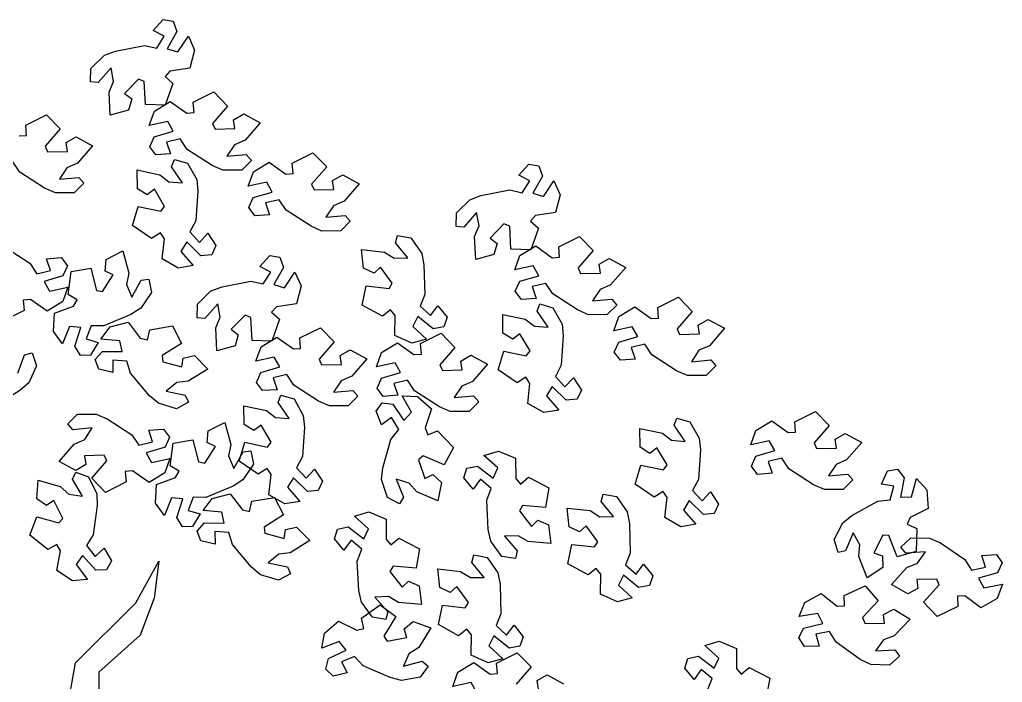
# Model space of a CAD drawing. Header units: millimetres. Extents: x 176.44 to 184.11, y 101.79 to 108.21.
# Drawn here: x 179.948 to 183.363, y 105.777 to 108.081 of the extents above; entities that cross this region are included whole.
import ezdxf

# ---------------------------------------------------------------- set-up
doc = ezdxf.new("R2010")
doc.units = ezdxf.units.MM
doc.layers.add('alberi', color=74, linetype='Continuous')

msp = doc.modelspace()

# ---------------------------------------------------------------- linework, layer by layer
at = {"layer": 'alberi'}
for points in [[(180.1951, 107.9115), (180.2419, 107.9572), (180.2804, 107.9717), (180.381, 107.991), (180.4239, 107.9817), (180.4503, 108.0228), (180.4121, 108.0429), (180.4463, 108.0808), (180.4812, 108.075), (180.4942, 108.0393), (180.4942, 108.0393), (180.4603, 107.9797), (180.4975, 107.9686), (180.5339, 108.0228), (180.5558, 107.9748), (180.5392, 107.9123), (180.4699, 107.9019), (180.4528, 107.883), (180.48, 107.8587), (180.48, 107.8587), (180.4532, 107.783), (180.3846, 107.7854), (180.3804, 107.8652), (180.3605, 107.8734), (180.3123, 107.824), (180.337, 107.8051), (180.3256, 107.7665), (180.2626, 107.7492), (180.2585, 107.8289), (180.2739, 107.866), (180.2653, 107.9128), (180.221, 107.8618), (180.1941, 107.8642)], [(180.7192, 107.5579), (180.6538, 107.5574), (180.6161, 107.5738), (180.5303, 107.6298), (180.5059, 107.6663), (180.4584, 107.6551), (180.4719, 107.6141), (180.421, 107.6106), (180.3999, 107.639), (180.4153, 107.6737), (180.4153, 107.6737), (180.4812, 107.693), (180.4621, 107.7269), (180.3982, 107.7131), (180.4158, 107.7629), (180.4712, 107.7964), (180.5282, 107.7556), (180.5537, 107.7574), (180.551, 107.7937), (180.551, 107.7937), (180.6228, 107.8296), (180.6705, 107.7802), (180.6181, 107.7199), (180.6267, 107.7002), (180.6957, 107.7022), (180.6911, 107.7329), (180.7262, 107.7528), (180.7834, 107.7215), (180.731, 107.6613), (180.6942, 107.6453), (180.6678, 107.6057), (180.7352, 107.6116), (180.7528, 107.5912)], [(181.0633, 107.3463), (180.9979, 107.3459), (180.9602, 107.3623), (180.8743, 107.4183), (180.85, 107.4548), (180.8024, 107.4435), (180.8159, 107.4025), (180.765, 107.3991), (180.7439, 107.4274), (180.7594, 107.4622), (180.7594, 107.4622), (180.8252, 107.4815), (180.8062, 107.5153), (180.7423, 107.5016), (180.7599, 107.5514), (180.8152, 107.5848), (180.8723, 107.5441), (180.8977, 107.5458), (180.895, 107.5822), (180.895, 107.5822), (180.9669, 107.618), (181.0146, 107.5686), (180.9622, 107.5083), (180.9708, 107.4886), (181.0398, 107.4906), (181.0351, 107.5214), (181.0702, 107.5413), (181.1275, 107.51), (181.075, 107.4498), (181.0383, 107.4338), (181.0119, 107.3941), (181.0792, 107.4001), (181.0968, 107.3796)], [(180.5306, 107.5817), (180.5628, 107.5248), (180.5668, 107.4839), (180.5596, 107.3816), (180.5396, 107.3426), (180.5725, 107.3065), (180.6018, 107.3383), (180.6296, 107.2954), (180.6151, 107.2632), (180.5772, 107.2598), (180.5772, 107.2598), (180.5283, 107.308), (180.508, 107.2749), (180.5511, 107.2257), (180.499, 107.2169), (180.4428, 107.249), (180.4507, 107.3186), (180.4368, 107.34), (180.4063, 107.32), (180.4063, 107.32), (180.34, 107.3653), (180.36, 107.431), (180.4382, 107.4146), (180.4512, 107.4316), (180.4159, 107.491), (180.3913, 107.472), (180.3569, 107.4929), (180.3564, 107.5582), (180.4345, 107.5417), (180.4663, 107.5173), (180.5138, 107.5136), (180.4758, 107.5695), (180.4852, 107.5948)], [(181.4654, 107.4091), (181.5122, 107.4548), (181.5507, 107.4692), (181.6514, 107.4886), (181.6942, 107.4792), (181.7206, 107.5204), (181.6824, 107.5405), (181.7167, 107.5784), (181.7515, 107.5726), (181.7645, 107.5368), (181.7645, 107.5368), (181.7306, 107.4772), (181.7678, 107.4661), (181.8042, 107.5204), (181.8261, 107.4723), (181.8096, 107.4098), (181.7402, 107.3995), (181.7231, 107.3806), (181.7503, 107.3563), (181.7503, 107.3563), (181.7236, 107.2806), (181.6549, 107.283), (181.6507, 107.3628), (181.6309, 107.371), (181.5826, 107.3216), (181.6073, 107.3027), (181.5959, 107.264), (181.533, 107.2468), (181.5289, 107.3265), (181.5442, 107.3636), (181.5356, 107.4104), (181.4914, 107.3593), (181.4645, 107.3618)], [(181.3073, 107.3218), (181.3448, 107.2682), (181.3527, 107.2279), (181.3553, 107.1254), (181.339, 107.0847), (181.3753, 107.0519), (181.4014, 107.0862), (181.4331, 107.0463), (181.4217, 107.0128), (181.3843, 107.0058), (181.3843, 107.0058), (181.3311, 107.0491), (181.314, 107.0142), (181.3616, 106.9694), (181.3106, 106.9556), (181.2517, 106.9822), (181.2528, 107.0523), (181.237, 107.0723), (181.2086, 107.0495), (181.2086, 107.0495), (181.1383, 107.0883), (181.1519, 107.1556), (181.2313, 107.1466), (181.2426, 107.1649), (181.2018, 107.2206), (181.1791, 107.1993), (181.1429, 107.2169), (181.1361, 107.2818), (181.2155, 107.2728), (181.2495, 107.2516), (181.2971, 107.2524), (181.254, 107.3044), (181.2609, 107.3306)], [(181.9896, 107.0554), (181.9242, 107.055), (181.8865, 107.0714), (181.8006, 107.1274), (181.7763, 107.1639), (181.7287, 107.1526), (181.7422, 107.1117), (181.6913, 107.1082), (181.6702, 107.1365), (181.6857, 107.1713), (181.6857, 107.1713), (181.7515, 107.1906), (181.7325, 107.2244), (181.6685, 107.2107), (181.6862, 107.2605), (181.7415, 107.2939), (181.7986, 107.2532), (181.824, 107.2549), (181.8213, 107.2913), (181.8213, 107.2913), (181.8932, 107.3272), (181.9409, 107.2778), (181.8885, 107.2174), (181.897, 107.1977), (181.9661, 107.1997), (181.9614, 107.2305), (181.9965, 107.2504), (182.0538, 107.2191), (182.0013, 107.1589), (181.9646, 107.1429), (181.9382, 107.1032), (182.0055, 107.1092), (182.0231, 107.0887)], [(180.4056, 107.1317), (180.3691, 107.0774), (180.3343, 107.0554), (180.2397, 107.016), (180.1959, 107.0164), (180.1784, 106.9707), (180.2199, 106.9588), (180.1941, 106.9148), (180.1588, 106.9133), (180.1388, 106.9456), (180.1388, 106.9456), (180.1598, 107.0109), (180.1212, 107.0142), (180.0966, 106.9536), (180.0653, 106.9962), (180.0688, 107.0608), (180.1346, 107.0851), (180.1475, 107.1071), (180.1159, 107.1253), (180.1159, 107.1253), (180.1267, 107.2049), (180.1944, 107.2165), (180.2147, 107.1392), (180.2358, 107.1352), (180.273, 107.1934), (180.245, 107.2069), (180.2483, 107.2471), (180.3064, 107.2768), (180.3266, 107.1996), (180.3192, 107.1602), (180.3371, 107.1161), (180.37, 107.1751), (180.3969, 107.1781)], [(180.5656, 107.0918), (180.6124, 107.1375), (180.6509, 107.1519), (180.7516, 107.1712), (180.7944, 107.1619), (180.8208, 107.2031), (180.7826, 107.2231), (180.8168, 107.261), (180.8517, 107.2553), (180.8647, 107.2195), (180.8647, 107.2195), (180.8308, 107.1599), (180.868, 107.1488), (180.9044, 107.2031), (180.9263, 107.155), (180.9097, 107.0925), (180.8404, 107.0822), (180.8233, 107.0633), (180.8505, 107.039), (180.8505, 107.039), (180.8237, 106.9633), (180.7551, 106.9657), (180.7509, 107.0455), (180.731, 107.0537), (180.6828, 107.0043), (180.7075, 106.9854), (180.6961, 106.9467), (180.6332, 106.9294), (180.629, 107.0092), (180.6444, 107.0462), (180.6358, 107.0931), (180.5915, 107.042), (180.5646, 107.0445)], [(182.3336, 106.8439), (182.2682, 106.8435), (182.2305, 106.8598), (182.1447, 106.9159), (182.1203, 106.9523), (182.0728, 106.9411), (182.0863, 106.9001), (182.0353, 106.8966), (182.0143, 106.925), (182.0297, 106.9598), (182.0297, 106.9598), (182.0956, 106.9791), (182.0765, 107.0129), (182.0126, 106.9991), (182.0302, 107.049), (182.0856, 107.0824), (182.1426, 107.0417), (182.1681, 107.0434), (182.1654, 107.0797), (182.1654, 107.0797), (182.2372, 107.1156), (182.2849, 107.0662), (182.2325, 107.0059), (182.2411, 106.9862), (182.3101, 106.9882), (182.3055, 107.019), (182.3406, 107.0388), (182.3978, 107.0076), (182.3454, 106.9473), (182.3086, 106.9313), (182.2822, 106.8917), (182.3495, 106.8977), (182.3672, 106.8772)], [(181.8009, 107.0793), (181.8331, 107.0223), (181.8371, 106.9814), (181.8299, 106.8792), (181.8099, 106.8402), (181.8429, 106.8041), (181.8721, 106.8358), (181.8999, 106.793), (181.8854, 106.7608), (181.8475, 106.7574), (181.8475, 106.7574), (181.7986, 106.8055), (181.7783, 106.7724), (181.8214, 106.7233), (181.7693, 106.7145), (181.7132, 106.7466), (181.721, 106.8162), (181.7071, 106.8376), (181.6767, 106.8176), (181.6767, 106.8176), (181.6104, 106.8629), (181.6304, 106.9286), (181.7085, 106.9122), (181.7216, 106.9292), (181.6863, 106.9886), (181.6617, 106.9695), (181.6272, 106.9905), (181.6267, 107.0558), (181.7048, 107.0392), (181.7367, 107.0149), (181.7841, 107.0111), (181.7462, 107.067), (181.7555, 107.0924)], [(180.4923, 106.7283), (180.4296, 106.7469), (180.3983, 106.7735), (180.3324, 106.8521), (180.3197, 106.894), (180.2709, 106.8971), (180.272, 106.8539), (180.2222, 106.8654), (180.2103, 106.8987), (180.2352, 106.9274), (180.2352, 106.9274), (180.3038, 106.9268), (180.2954, 106.9647), (180.2302, 106.9701), (180.2616, 107.0126), (180.3243, 107.0286), (180.367, 106.973), (180.3919, 106.9673), (180.3998, 107.0028), (180.3998, 107.0028), (180.479, 107.0163), (180.5103, 106.9551), (180.4426, 106.9127), (180.4451, 106.8913), (180.5118, 106.8732), (180.5162, 106.904), (180.5556, 106.9128), (180.6013, 106.8662), (180.5336, 106.8238), (180.4938, 106.8192), (180.457, 106.7889), (180.5232, 106.7751), (180.5341, 106.7504)], [(181.0898, 106.7381), (181.0243, 106.7377), (180.9866, 106.7541), (180.9008, 106.8101), (180.8765, 106.8466), (180.8289, 106.8353), (180.8424, 106.7943), (180.7915, 106.7909), (180.7704, 106.8192), (180.7859, 106.854), (180.7859, 106.854), (180.8517, 106.8733), (180.8326, 106.9071), (180.7687, 106.8934), (180.7864, 106.9432), (180.8417, 106.9766), (180.8988, 106.9359), (180.9242, 106.9376), (180.9215, 106.974), (180.9215, 106.974), (180.9933, 107.0098), (181.041, 106.9604), (180.9887, 106.9001), (180.9972, 106.8804), (181.0663, 106.8824), (181.0616, 106.9132), (181.0967, 106.9331), (181.1539, 106.9018), (181.1015, 106.8416), (181.0647, 106.8256), (181.0384, 106.7859), (181.1057, 106.7919), (181.1233, 106.7714)], [(181.5096, 106.719), (181.4442, 106.7185), (181.4064, 106.7347), (181.3204, 106.7906), (181.296, 106.827), (181.2485, 106.8156), (181.2621, 106.7747), (181.2112, 106.7711), (181.19, 106.7994), (181.2054, 106.8342), (181.2054, 106.8342), (181.2712, 106.8537), (181.2521, 106.8875), (181.1882, 106.8736), (181.2057, 106.9234), (181.261, 106.957), (181.3181, 106.9164), (181.3436, 106.9182), (181.3408, 106.9545), (181.3408, 106.9545), (181.4126, 106.9905), (181.4604, 106.9412), (181.4081, 106.8808), (181.4167, 106.8611), (181.4858, 106.8633), (181.481, 106.894), (181.5161, 106.914), (181.5734, 106.8828), (181.5211, 106.8225), (181.4844, 106.8064), (181.4581, 106.7667), (181.5254, 106.7728), (181.543, 106.7524)], [(180.9011, 106.762), (180.9333, 106.705), (180.9373, 106.6641), (180.9301, 106.5618), (180.9101, 106.5229), (180.943, 106.4868), (180.9723, 106.5185), (181.0001, 106.4757), (180.9856, 106.4435), (180.9477, 106.4401), (180.9477, 106.4401), (180.8988, 106.4882), (180.8785, 106.4551), (180.9216, 106.4059), (180.8695, 106.3971), (180.8133, 106.4292), (180.8212, 106.4989), (180.8073, 106.5203), (180.7769, 106.5003), (180.7769, 106.5003), (180.7106, 106.5456), (180.7305, 106.6113), (180.8087, 106.5948), (180.8218, 106.6119), (180.7864, 106.6713), (180.7618, 106.6522), (180.7274, 106.6732), (180.7269, 106.7384), (180.805, 106.7219), (180.8369, 106.6976), (180.8843, 106.6938), (180.8464, 106.7497), (180.8557, 106.7751)], [(181.2256, 106.4197), (181.2055, 106.4819), (181.2098, 106.5228), (181.2375, 106.6215), (181.265, 106.6557), (181.24, 106.6977), (181.2049, 106.6725), (181.1863, 106.72), (181.207, 106.7486), (181.2448, 106.7443), (181.2448, 106.7443), (181.283, 106.6874), (181.3096, 106.7157), (181.2773, 106.7725), (181.3301, 106.7707), (181.3786, 106.7279), (181.3569, 106.6613), (181.3662, 106.6375), (181.4, 106.651), (181.4, 106.651), (181.4558, 106.5933), (181.423, 106.5329), (181.3498, 106.5648), (181.3335, 106.5507), (181.3562, 106.4854), (181.3841, 106.4991), (181.4136, 106.4716), (181.401, 106.4076), (181.3278, 106.4396), (181.3015, 106.4698), (181.2558, 106.4831), (181.2817, 106.4207), (181.2674, 106.3977)], [(180.1486, 106.7088), (180.214, 106.7094), (180.2517, 106.6932), (180.3378, 106.6374), (180.3622, 106.6011), (180.4098, 106.6125), (180.3961, 106.6534), (180.447, 106.6571), (180.4682, 106.6288), (180.4529, 106.594), (180.4529, 106.594), (180.3871, 106.5744), (180.4063, 106.5407), (180.4701, 106.5546), (180.4527, 106.5048), (180.3974, 106.4711), (180.3402, 106.5117), (180.3148, 106.5098), (180.3176, 106.4735), (180.3176, 106.4735), (180.2459, 106.4374), (180.198, 106.4866), (180.2502, 106.5471), (180.2416, 106.5668), (180.1726, 106.5645), (180.1773, 106.5338), (180.1423, 106.5138), (180.085, 106.5449), (180.1372, 106.6053), (180.1739, 106.6214), (180.2001, 106.6611), (180.1328, 106.6549), (180.1151, 106.6754)], [(182.2773, 106.6826), (182.3095, 106.6257), (182.3135, 106.5848), (182.3063, 106.4825), (182.2863, 106.4435), (182.3192, 106.4074), (182.3485, 106.4392), (182.3763, 106.3964), (182.3618, 106.3642), (182.3239, 106.3608), (182.3239, 106.3608), (182.275, 106.4089), (182.2547, 106.3758), (182.2978, 106.3266), (182.2457, 106.3178), (182.1895, 106.3499), (182.1974, 106.4196), (182.1835, 106.4409), (182.1531, 106.4209), (182.1531, 106.4209), (182.0868, 106.4662), (182.1067, 106.5319), (182.1849, 106.5155), (182.198, 106.5326), (182.1626, 106.5919), (182.138, 106.5729), (182.1036, 106.5939), (182.1031, 106.6591), (182.1812, 106.6426), (182.2131, 106.6183), (182.2605, 106.6145), (182.2226, 106.6704), (182.2319, 106.6958)], [(182.81, 106.4472), (182.7446, 106.4468), (182.7069, 106.4632), (182.621, 106.5192), (182.5967, 106.5557), (182.5491, 106.5444), (182.5627, 106.5035), (182.5117, 106.5), (182.4907, 106.5283), (182.5061, 106.5631), (182.5061, 106.5631), (182.5719, 106.5824), (182.5529, 106.6162), (182.489, 106.6025), (182.5066, 106.6523), (182.562, 106.6857), (182.619, 106.645), (182.6444, 106.6467), (182.6418, 106.6831), (182.6418, 106.6831), (182.7136, 106.719), (182.7613, 106.6696), (182.7089, 106.6092), (182.7175, 106.5895), (182.7865, 106.5915), (182.7819, 106.6223), (182.8169, 106.6422), (182.8742, 106.6109), (182.8218, 106.5507), (182.785, 106.5347), (182.7586, 106.495), (182.8259, 106.501), (182.8436, 106.4805)], [(180.7603, 106.5354), (180.7238, 106.4811), (180.6891, 106.4591), (180.5944, 106.4197), (180.5506, 106.4201), (180.5332, 106.3745), (180.5746, 106.3626), (180.5488, 106.3185), (180.5136, 106.317), (180.4935, 106.3494), (180.4935, 106.3494), (180.5146, 106.4147), (180.4759, 106.418), (180.4513, 106.3574), (180.42, 106.4), (180.4235, 106.4646), (180.4893, 106.4888), (180.5022, 106.5108), (180.4707, 106.529), (180.4707, 106.529), (180.4814, 106.6086), (180.5491, 106.6202), (180.5695, 106.543), (180.5906, 106.539), (180.6278, 106.5972), (180.5997, 106.6106), (180.603, 106.6508), (180.6611, 106.6805), (180.6814, 106.6033), (180.6739, 106.5639), (180.6918, 106.5198), (180.7248, 106.5788), (180.7516, 106.5819)], [(181.6239, 106.2149), (181.5851, 106.2676), (181.5762, 106.3078), (181.5711, 106.4101), (181.5863, 106.4513), (181.5492, 106.4831), (181.524, 106.4481), (181.4913, 106.4873), (181.5018, 106.521), (181.539, 106.5289), (181.539, 106.5289), (181.5933, 106.487), (181.6095, 106.5223), (181.5608, 106.5659), (181.6115, 106.5809), (181.6711, 106.5558), (181.6717, 106.4857), (181.688, 106.4661), (181.7158, 106.4897), (181.7158, 106.4897), (181.7871, 106.4526), (181.7751, 106.385), (181.6955, 106.392), (181.6846, 106.3734), (181.7268, 106.3188), (181.749, 106.3406), (181.7857, 106.3239), (181.794, 106.2592), (181.7145, 106.2662), (181.6799, 106.2866), (181.6323, 106.2846), (181.6767, 106.2337), (181.6705, 106.2074)], [(180.1871, 106.4914), (180.2154, 106.4324), (180.2167, 106.3913), (180.2026, 106.2898), (180.18, 106.2522), (180.2104, 106.214), (180.2417, 106.2437), (180.2666, 106.1991), (180.2499, 106.1679), (180.2119, 106.1671), (180.2119, 106.1671), (180.1663, 106.2184), (180.1438, 106.1868), (180.1835, 106.1348), (180.131, 106.1295), (180.0771, 106.1653), (180.0896, 106.2343), (180.0772, 106.2566), (180.0455, 106.2387), (180.0455, 106.2387), (179.9824, 106.2883), (180.0068, 106.3526), (180.0837, 106.3309), (180.0978, 106.347), (180.0666, 106.4086), (180.0408, 106.3913), (180.0078, 106.4145), (180.0117, 106.4797), (180.0885, 106.4579), (180.1187, 106.4315), (180.1658, 106.4245), (180.1317, 106.4829), (180.1427, 106.5075)], [(182.7781, 106.273), (182.8081, 106.3311), (182.8401, 106.3569), (182.9297, 106.4068), (182.9733, 106.4114), (182.9854, 106.4587), (182.9429, 106.4658), (182.9635, 106.5125), (182.9984, 106.518), (183.022, 106.4881), (183.022, 106.4881), (183.0084, 106.4209), (183.0473, 106.422), (183.0648, 106.485), (183.1007, 106.4462), (183.1046, 106.3816), (183.042, 106.3501), (183.0317, 106.3268), (183.0651, 106.3122), (183.0651, 106.3122), (183.0635, 106.232), (182.9975, 106.2127), (182.9685, 106.2871), (182.9471, 106.2887), (182.9167, 106.2267), (182.9461, 106.2165), (182.9474, 106.1762), (182.8931, 106.14), (182.8642, 106.2145), (182.8671, 106.2545), (182.8443, 106.2962), (182.8183, 106.2339), (182.7919, 106.2278)], [(180.847, 106.132), (180.7843, 106.1506), (180.753, 106.1772), (180.6871, 106.2558), (180.6745, 106.2978), (180.6257, 106.3008), (180.6267, 106.2577), (180.577, 106.2692), (180.565, 106.3024), (180.5899, 106.3312), (180.5899, 106.3312), (180.6585, 106.3305), (180.6501, 106.3684), (180.585, 106.3739), (180.6163, 106.4164), (180.679, 106.4323), (180.7218, 106.3768), (180.7466, 106.371), (180.7546, 106.4066), (180.7546, 106.4066), (180.8338, 106.42), (180.865, 106.3589), (180.7974, 106.3164), (180.7999, 106.2951), (180.8665, 106.2769), (180.871, 106.3077), (180.9103, 106.3165), (180.956, 106.27), (180.8883, 106.2276), (180.8485, 106.2229), (180.8118, 106.1927), (180.8779, 106.1788), (180.8888, 106.1541)], [(182.0219, 106.4227), (182.0593, 106.3691), (182.0673, 106.3288), (182.0698, 106.2263), (182.0536, 106.1856), (182.0899, 106.1528), (182.1159, 106.1872), (182.1477, 106.1472), (182.1363, 106.1138), (182.0989, 106.1068), (182.0989, 106.1068), (182.0457, 106.15), (182.0286, 106.1151), (182.0762, 106.0703), (182.0252, 106.0566), (181.9662, 106.0832), (181.9674, 106.1532), (181.9516, 106.1732), (181.9231, 106.1504), (181.9231, 106.1504), (181.8528, 106.1892), (181.8665, 106.2565), (181.9459, 106.2476), (181.9572, 106.2658), (181.9164, 106.3215), (181.8937, 106.3002), (181.8574, 106.3178), (181.8507, 106.3827), (181.93, 106.3737), (181.9641, 106.3525), (182.0117, 106.3533), (181.9686, 106.4053), (181.9754, 106.4315)], [(181.1739, 106.0034), (181.1352, 106.0561), (181.1262, 106.0962), (181.1211, 106.1986), (181.1364, 106.2397), (181.0993, 106.2716), (181.0741, 106.2366), (181.0413, 106.2757), (181.0519, 106.3094), (181.0891, 106.3174), (181.0891, 106.3174), (181.1434, 106.2755), (181.1596, 106.3107), (181.1109, 106.3544), (181.1616, 106.3694), (181.2212, 106.3443), (181.2217, 106.2742), (181.2381, 106.2546), (181.2659, 106.2781), (181.2659, 106.2781), (181.3372, 106.2411), (181.3252, 106.1735), (181.2456, 106.1804), (181.2347, 106.1619), (181.2769, 106.1072), (181.2991, 106.129), (181.3358, 106.1124), (181.3441, 106.0476), (181.2646, 106.0547), (181.23, 106.075), (181.1824, 106.0731), (181.2268, 106.0221), (181.2206, 105.9958)], [(183.0447, 106.2791), (183.1102, 106.2783), (183.1476, 106.2613), (183.2324, 106.2037), (183.256, 106.1668), (183.3038, 106.1771), (183.291, 106.2183), (183.342, 106.2209), (183.3625, 106.1921), (183.3464, 106.1577), (183.3464, 106.1577), (183.2803, 106.1396), (183.2987, 106.1054), (183.3629, 106.118), (183.3443, 106.0685), (183.2883, 106.0361), (183.2321, 106.0778), (183.2066, 106.0766), (183.2086, 106.0402), (183.2086, 106.0402), (183.1361, 106.0057), (183.0893, 106.056), (183.1428, 106.1153), (183.1346, 106.1351), (183.0656, 106.1344), (183.0697, 106.1036), (183.0342, 106.0843), (182.9776, 106.1167), (183.0311, 106.1759), (183.0681, 106.1912), (183.0953, 106.2304), (183.0278, 106.2257), (183.0106, 106.2465)], [(181.572, 106.2112), (181.6094, 106.1576), (181.6174, 106.1172), (181.6199, 106.0148), (181.6037, 105.974), (181.64, 105.9412), (181.666, 105.9756), (181.6978, 105.9356), (181.6864, 105.9022), (181.649, 105.8952), (181.649, 105.8952), (181.5958, 105.9385), (181.5787, 105.9036), (181.6263, 105.8587), (181.5753, 105.845), (181.5163, 105.8716), (181.5175, 105.9417), (181.5016, 105.9617), (181.4732, 105.9388), (181.4732, 105.9388), (181.4029, 105.9776), (181.4166, 106.0449), (181.4959, 106.036), (181.5073, 106.0543), (181.4665, 106.11), (181.4438, 106.0887), (181.4075, 106.1063), (181.4008, 106.1712), (181.4801, 106.1622), (181.5142, 106.141), (181.5618, 106.1417), (181.5187, 106.1938), (181.5255, 106.2199)], [(182.9708, 105.8363), (182.9054, 105.8387), (182.8684, 105.8566), (182.7851, 105.9164), (182.7624, 105.9538), (182.7144, 105.9447), (182.7261, 105.9031), (182.6751, 105.9019), (182.6552, 105.9311), (182.6722, 105.9652), (182.6722, 105.9652), (182.7388, 105.9816), (182.7212, 106.0162), (182.6568, 106.0053), (182.6765, 106.0543), (182.7333, 106.0853), (182.7885, 106.0421), (182.814, 106.0427), (182.8129, 106.0792), (182.8129, 106.0792), (182.8862, 106.1119), (182.9317, 106.0605), (182.8768, 106.0025), (182.8845, 105.9824), (182.9536, 105.9815), (182.9502, 106.0124), (182.9861, 106.0307), (183.042, 105.997), (182.987, 105.9391), (182.9496, 105.9247), (182.9215, 105.8862), (182.989, 105.8893), (183.0057, 105.8681)], [(181.3395, 105.7943), (181.2751, 105.7832), (181.2352, 105.7933), (181.1414, 105.8346), (181.1115, 105.8667), (181.0664, 105.8479), (181.0864, 105.8096), (181.0367, 105.7979), (181.0113, 105.8225), (181.0209, 105.8593), (181.0209, 105.8593), (181.0827, 105.889), (181.0584, 105.9193), (180.9976, 105.8954), (181.0069, 105.9474), (181.0561, 105.9894), (181.119, 105.9584), (181.1438, 105.9643), (181.1353, 105.9997), (181.1353, 105.9997), (181.2003, 106.0468), (181.2554, 106.0057), (181.2135, 105.9377), (181.2251, 105.9197), (181.293, 105.9329), (181.2834, 105.9624), (181.3147, 105.9878), (181.3763, 105.9662), (181.3344, 105.8982), (181.3007, 105.8765), (181.2811, 105.8331), (181.3465, 105.8499), (181.3672, 105.8326)]]:
    msp.add_lwpolyline(points, close=True, dxfattribs=at)
for points in [[(179.946, 107.6763), (179.9714, 107.678), (179.9688, 107.7144), (179.9688, 107.7144), (180.0406, 107.7503), (180.0883, 107.7008), (180.0359, 107.6405), (180.0445, 107.6208), (180.1135, 107.6228), (180.1089, 107.6536), (180.1439, 107.6735), (180.2012, 107.6422), (180.1488, 107.582), (180.112, 107.566), (180.0856, 107.5263), (180.1529, 107.5323), (180.1706, 107.5118), (180.137, 107.4785), (180.0716, 107.4781), (180.0339, 107.4945), (179.948, 107.5505), (179.9237, 107.587)], [(179.897, 107.2895), (179.983, 107.2337), (180.0075, 107.1973), (180.055, 107.2087), (180.0414, 107.2497), (180.0923, 107.2533), (180.1135, 107.225), (180.0981, 107.1902), (180.0981, 107.1902), (180.0324, 107.1707), (180.0515, 107.1369), (180.1154, 107.1509), (180.0979, 107.101), (180.0427, 107.0674), (179.9855, 107.1079), (179.9601, 107.1061), (179.9629, 107.0698), (179.9629, 107.0698), (179.8912, 107.0336)], [(179.9417, 106.8515), (179.9647, 106.915), (179.9908, 106.9223), (180.0067, 106.8778), (179.9794, 106.8184), (179.9487, 106.7911), (179.8616, 106.7371)], [(182.3386, 105.7491), (182.3538, 105.7902), (182.3167, 105.822), (182.2915, 105.787), (182.2588, 105.8262), (182.2693, 105.8599), (182.3065, 105.8678), (182.3065, 105.8678), (182.3608, 105.8259), (182.377, 105.8612), (182.3283, 105.9049), (182.379, 105.9199), (182.4386, 105.8947), (182.4392, 105.8246), (182.4555, 105.8051), (182.4833, 105.8286), (182.4833, 105.8286), (182.5546, 105.7915), (182.5426, 105.7239)], [(181.5359, 105.743), (181.5167, 105.7768), (181.4528, 105.7629), (181.4704, 105.8128), (181.5256, 105.8464), (181.5828, 105.8058), (181.6082, 105.8075), (181.6054, 105.8439), (181.6054, 105.8439), (181.6772, 105.8799), (181.725, 105.8306), (181.6728, 105.7702)], [(181.7504, 105.7527), (181.7457, 105.7834), (181.7807, 105.8034), (181.838, 105.7722)]]:
    msp.add_lwpolyline(points, dxfattribs=at)
at = {"layer": 'alberi', "color": 42}
msp.add_lwpolyline([(179.885, 105.4113), (180.1099, 105.6682), (180.1421, 105.8448), (180.351, 106.0535), (180.4313, 106.198), (180.4152, 106.0696), (180.367, 105.9411), (180.2224, 105.8127), (180.2224, 105.7485), (180.2224, 105.604), (180.126, 105.4916), (180.0457, 105.3792), (179.9653, 105.2187)], dxfattribs=at)

doc.saveas('drawing.dxf')
